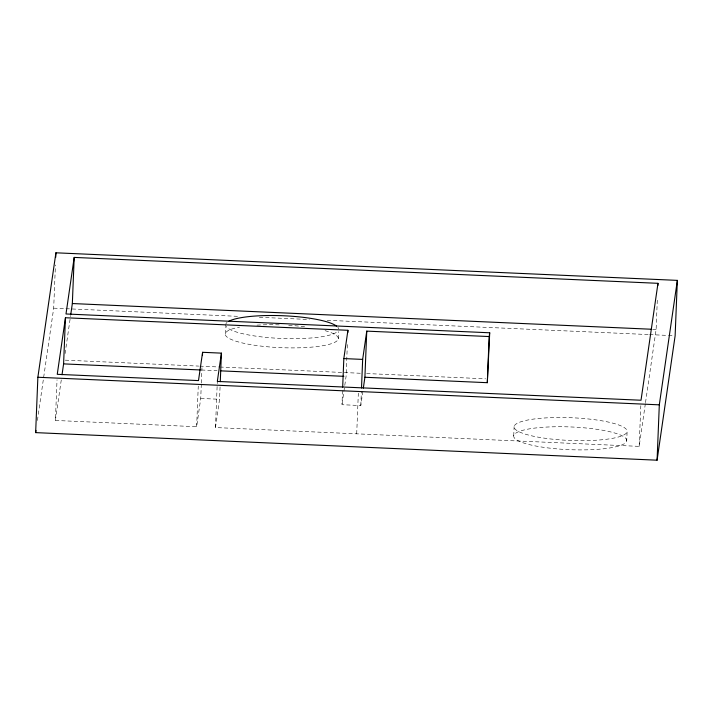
<?xml version="1.0" encoding="UTF-8"?>
<svg xmlns="http://www.w3.org/2000/svg" width="713" height="713" viewBox="0 0 713 713"><rect width="100%" height="100%" fill="white"/><g stroke="black" fill="none" stroke-linecap="round" stroke-linejoin="round"><path stroke-width="0.53" stroke-dasharray="3.56 2.67" d="M37.406 420.501L53.689 308.159L55.427 264.978M201.307 384.155L200.736 398.442L196.636 426.722L55.4 420.456L57.031 379.815M196.636 426.722L198.267 386.081M201.351 383.059L201.966 367.685M645.345 403.754L639.169 446.365L215.469 427.559L217.189 384.717M217.233 383.621L217.322 381.428M215.469 427.559L219.568 399.271L220.139 384.993M225.281 333.809L225.575 326.634M338.274 338.827L338.559 331.643M362.855 391.401L360.805 405.545L341.973 404.708L342.543 390.43M347.347 344.566L346.072 376.419L341.973 404.708M356.705 433.825L358.336 393.184M360.805 405.545L361.375 391.259M513.743 435.812L514.109 426.579M626.727 440.821A56.559 11.372 2.3 0 0 543.404 427.265A56.559 11.372 2.3 0 0 540.57 446.864A56.559 11.372 2.3 0 0 626.727 440.821L627.101 431.597A56.559 11.372 2.3 0 0 543.778 418.041A56.559 11.372 2.3 0 0 540.935 437.63A56.559 11.372 2.3 0 0 627.101 431.597M639.169 446.365L640.809 405.724M645.506 402.658L656.12 329.451L657.35 298.694M55.4 420.456L61.55 378.024M65.088 353.586L70.614 315.511M652.787 329.308L656.12 329.451M53.689 308.159L64.803 308.658M65.917 308.702L239.345 316.403M259.354 317.294L309.38 319.513M327.169 320.297L648.447 334.557M649.561 334.611L667.341 335.395M668.455 335.449L674.017 335.698M65.257 360.163L198.704 366.09M199.818 366.134L218.722 366.972M219.836 367.026L361.072 373.291M366.634 373.541L485.624 378.817M201.494 370.002L217.064 370.698M200.736 398.442L219.568 399.271M325.057 330.663A56.559 11.372 2.3 0 1 320.173 346.144A56.559 11.372 2.3 0 1 242.206 342.917A56.559 11.372 2.3 0 1 239.559 327.124M256.965 325.128A56.559 11.372 2.3 0 1 280.262 324.878M288.676 325.28A56.559 11.372 2.3 0 1 306.465 327.026M336.295 332.436A56.559 11.372 2.3 0 1 273.15 337.98A56.559 11.372 2.3 0 1 225.656 324.584M225.878 323.854A56.559 11.372 2.3 0 1 227.064 322.419M337.873 327.338A56.559 11.372 2.3 0 1 338.63 328.853"/><path stroke-width="1.07" d="M35.65 432.622L37.869 377.257L55.917 252.803L677.35 280.378L675.131 335.743L657.083 460.197L35.65 432.622L35.971 430.411M55.739 257.233L55.917 252.803M62.022 374.762L63.6 363.888L65.453 317.748L347.926 330.288L347.837 332.481M70.765 314.424L72.343 303.542L74.197 257.411L657.974 283.319L657.885 285.512M202.456 355.6L202.59 352.302L221.422 353.14L220.272 381.696M342.677 387.132L343.826 358.577L347.926 330.288M361.509 387.97L362.659 359.405L366.758 331.126L489.163 336.554L489.706 332.784L65.997 313.978L74.197 257.411M363.327 388.139L364.904 377.257L366.758 331.126M364.904 377.257L487.309 382.694L489.163 336.554M489.706 332.784L487.309 382.694M657.083 460.197L659.311 404.841L677.35 280.378M65.453 317.748L57.254 374.316L198.49 380.59L202.59 352.302M221.422 353.14L217.322 381.428L641.023 400.234L657.974 283.319M72.343 303.542L651.673 329.254M343.826 358.577L362.659 359.405M63.6 363.888L200.389 369.958M220.406 370.84L343.844 376.321M37.869 377.257L659.311 404.841M228.757 321.296A56.559 11.372 2.3 0 1 283.792 315.77A56.559 11.372 2.3 0 1 336.527 326.082"/></g></svg>
